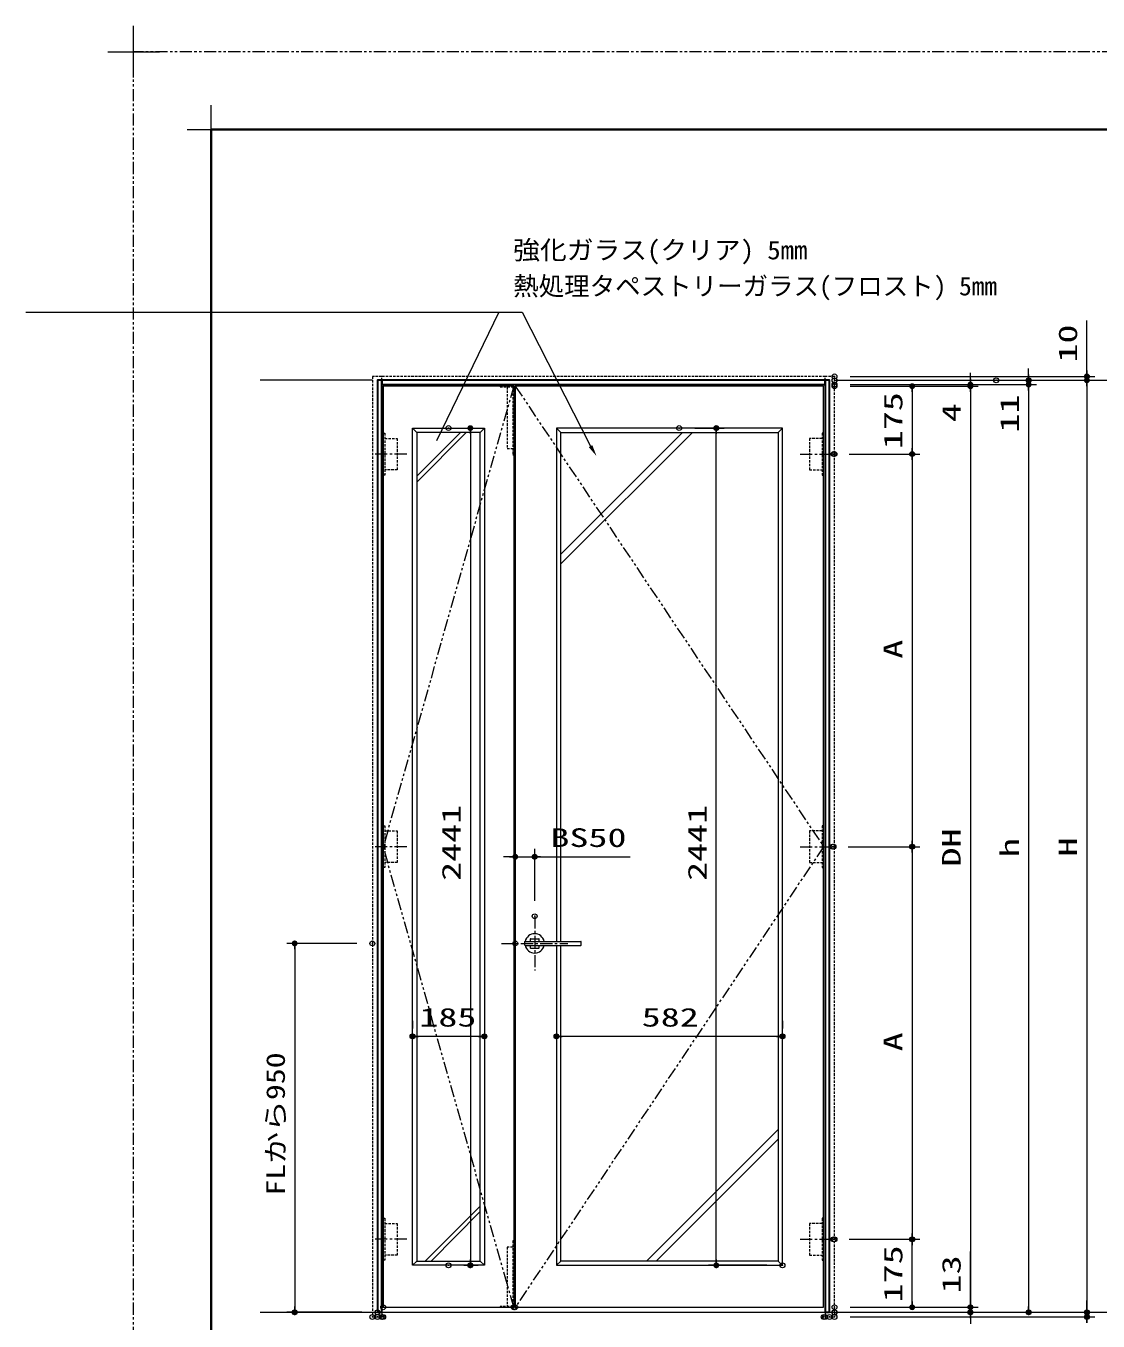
# Model space of a CAD drawing. Units: millimetres, scale not verified. Extents: x -1348 to 1306, y -607 to 607.
# Drawn here: x -1348 to -796, y -60 to 607 of the extents above; entities that cross this region are included whole.
import ezdxf
from ezdxf.enums import TextEntityAlignment as Align

# ---------------------------------------------------------------- set-up
doc = ezdxf.new("R2010")
doc.units = ezdxf.units.MM
doc.header["$LTSCALE"] = 5
doc.header["$PDMODE"] = 32
doc.header["$PDSIZE"] = 2.5
for name, pattern in [('USER1', [2.5, 1.25, -0.25, 0.25, -0.25, 0.25, -0.25]), ('USER2', [0.375, 0.25, -0.125]), ('USER3', [2, 1.25, -0.25, 0.25, -0.25])]:
    doc.linetypes.add(name, pattern=pattern)
for name, color, linetype, lineweight in [('0-1_線(黄)', 2, 'Continuous', 15), ('0-3_陰線', 4, 'USER1', 9), ('0-8_二点鎖線', 4, 'USER1', 9), ('0-B_点線(水)', 4, 'USER2', 9), ('0-C_中心線', 3, 'USER3', 9), ('0-D_線(白)', 7, 'Continuous', 30), ('1-0_線(水)', 4, 'Continuous', 9), ('1-1_寸法線', 3, 'Continuous', 13), ('1-4_DEFPOINTS', 7, 'Continuous', 5), ('1-5_0', 3, 'Continuous', 25), ('1-6_図面枠', 7, 'Continuous', 35), ('1-7_一般', 7, 'Continuous', 5)]:
    doc.layers.add(name, color=color, linetype=linetype, lineweight=lineweight)
doc.styles.add('ＭＳ ゴシック', font='')
doc.styles.get('ＭＳ ゴシック').set_extended_font_data('MS Gothic')

# ---------------------------------------------------------------- blocks, each defined once
blk = doc.blocks.new('_DOT')
at = {"layer": '1-5_0'}
blk.add_line((-2.5, 0), (-5, 0), dxfattribs=at)
for points in [[(0, 0), (-2.5, 0), (-2.48, 0.313)], [(0, 0), (-2.48, -0.313), (-2.5, 0)], [(0, 0), (-2.48, 0.313), (-2.421, 0.622)], [(0, 0), (-2.421, -0.622), (-2.48, -0.313)], [(0, 0), (-2.421, 0.622), (-2.324, 0.92)], [(0, 0), (-2.324, -0.92), (-2.421, -0.622)], [(0, 0), (-2.324, 0.92), (-2.191, 1.204)], [(0, 0), (-2.191, -1.204), (-2.324, -0.92)], [(0, 0), (-2.191, 1.204), (-2.023, 1.469)], [(0, 0), (-2.023, -1.469), (-2.191, -1.204)], [(0, 0), (-2.023, 1.469), (-1.822, 1.711)], [(0, 0), (-1.822, -1.711), (-2.023, -1.469)], [(0, 0), (-1.822, 1.711), (-1.594, 1.926)], [(0, 0), (-1.594, -1.926), (-1.822, -1.711)], [(0, 0), (-1.594, 1.926), (-1.34, 2.111)], [(0, 0), (-1.34, -2.111), (-1.594, -1.926)], [(0, 0), (-1.34, 2.111), (-1.064, 2.262)], [(0, 0), (-1.064, -2.262), (-1.34, -2.111)], [(0, 0), (-1.064, 2.262), (-0.773, 2.378)], [(0, 0), (-0.773, -2.378), (-1.064, -2.262)], [(0, 0), (-0.773, 2.378), (-0.468, 2.456)], [(0, 0), (-0.468, -2.456), (-0.773, -2.378)], [(0, 0), (-0.468, 2.456), (-0.157, 2.495)], [(0, 0), (-0.157, -2.495), (-0.468, -2.456)], [(0, 0), (-0.157, 2.495), (0.157, 2.495)], [(0, 0), (0.157, -2.495), (-0.157, -2.495)], [(0, 0), (0.157, 2.495), (0.468, 2.456)], [(0, 0), (0.468, 2.456), (0.773, 2.378)], [(0, 0), (0.773, 2.378), (1.064, 2.262)], [(0, 0), (1.064, 2.262), (1.34, 2.111)], [(0, 0), (1.34, 2.111), (1.594, 1.926)], [(0, 0), (1.594, 1.926), (1.822, 1.711)], [(0, 0), (1.822, 1.711), (2.023, 1.469)], [(0, 0), (2.023, 1.469), (2.191, 1.204)], [(0, 0), (2.191, 1.204), (2.324, 0.92)], [(0, 0), (2.324, 0.92), (2.421, 0.622)], [(0, 0), (2.421, 0.622), (2.48, 0.313)], [(0, 0), (2.48, 0.313), (2.5, 0)], [(0, 0), (0.468, -2.456), (0.157, -2.495)], [(0, 0), (0.773, -2.378), (0.468, -2.456)], [(0, 0), (1.064, -2.262), (0.773, -2.378)], [(0, 0), (1.34, -2.111), (1.064, -2.262)], [(0, 0), (1.594, -1.926), (1.34, -2.111)], [(0, 0), (1.822, -1.711), (1.594, -1.926)], [(0, 0), (2.023, -1.469), (1.822, -1.711)], [(0, 0), (2.191, -1.204), (2.023, -1.469)], [(0, 0), (2.324, -0.92), (2.191, -1.204)], [(0, 0), (2.421, -0.622), (2.324, -0.92)], [(0, 0), (2.48, -0.313), (2.421, -0.622)], [(0, 0), (2.5, 0), (2.48, -0.313)]]:
    blk.add_solid(points, dxfattribs=at)
blk = doc.blocks.new('グループ-13-1')
at = {"layer": '1-7_一般'}
for p, q in [((62041.6, -14029.5), (62041.6, -13365.5)), ((61709.6, -13697.5), (62373.6, -13697.5))]:
    blk.add_line(p, q, dxfattribs=at)

msp = doc.modelspace()

# ---------------------------------------------------------------- linework, layer by layer
at = {"layer": '0-1_線(黄)'}
for p, q in [((-1170.03, 424.756), (-1227.842, 424.756)), ((-932.03, 424.756), (-690.438, 424.756)), ((-1227.842, -55.244), (-456.43, -55.244))]:
    msp.add_line(p, q, dxfattribs=at)
at = {"layer": '0-3_陰線'}
for p in [(387.036, 594), (-1292.964, -594)]:
    msp.add_line(p, (-1292.964, 594), dxfattribs=at)
at = {"layer": '0-8_二点鎖線'}
for p in [(-1097.23, 421.756), (-1097.23, -52.644)]:
    msp.add_line(p, (-1164.43, 184.556), dxfattribs=at)
msp.add_lwpolyline([(-1096.43, 421.756), (-937.63, 184.556), (-1096.43, -52.644)], dxfattribs=at)
at = {"layer": '0-B_点線(水)'}
for p, q in [((-936.83, 426.756), (-1165.23, 426.756)), ((-1165.23, 424.656), (-1165.23, 426.756)), ((-1104.23, 421.756), (-1104.23, 421.356)), ((-1104.23, 421.356), (-1097.63, 421.356)), ((-1100.63, 421.356), (-1100.63, 389.556)), ((-1097.63, 421.756), (-1097.63, 386.356)), ((-936.83, 424.756), (-936.83, 426.756)), ((-932.03, 426.756), (-936.83, 426.756)), ((-932.03, -55.244), (-932.03, 426.756)), ((-1100.63, 389.556), (-1097.63, 389.556)), ((-1097.63, 386.356), (-1097.23, 386.356)), ((-1165.23, -55.244), (-1165.23, -57.644)), ((-932.03, -55.244), (-932.03, -57.644))]:
    msp.add_line(p, q, dxfattribs=at)
for points in [[(-1165.23, 424.756), (-1165.23, 426.756), (-1170.03, 426.756), (-1170.03, -55.244), (-1170.03, -57.644), (-1165.23, -57.644)], [(-1164.43, 397.556), (-1163.61, 397.556), (-1163.61, 375.956), (-1164.43, 375.956)], [(-1163.61, 394.856), (-1157.17, 394.856), (-1157.17, 378.656), (-1163.61, 378.656)], [(-938.45, 394.856), (-944.89, 394.856), (-944.89, 378.656), (-938.45, 378.656)], [(-937.63, 397.556), (-938.45, 397.556), (-938.45, 375.956), (-937.63, 375.956)], [(-1164.43, 195.356), (-1163.61, 195.356), (-1163.61, 173.756), (-1164.43, 173.756)], [(-937.63, 195.356), (-938.45, 195.356), (-938.45, 173.756), (-937.63, 173.756)], [(-1163.61, 192.656), (-1157.17, 192.656), (-1157.17, 176.456), (-1163.61, 176.456)], [(-938.45, 192.656), (-944.89, 192.656), (-944.89, 176.456), (-938.45, 176.456)], [(-1164.43, -6.844), (-1163.61, -6.844), (-1163.61, -28.444), (-1164.43, -28.444)], [(-1163.61, -9.544), (-1157.17, -9.544), (-1157.17, -25.744), (-1163.61, -25.744)], [(-938.45, -9.544), (-944.89, -9.544), (-944.89, -25.744), (-938.45, -25.744)], [(-937.63, -6.844), (-938.45, -6.844), (-938.45, -28.444), (-937.63, -28.444)], [(-1097.23, -18.444), (-1097.63, -18.444), (-1097.63, -52.244), (-1104.23, -52.244), (-1104.23, -52.644)], [(-1097.63, -21.644), (-1100.63, -21.644), (-1100.63, -52.244)], [(-936.83, -55.244), (-936.83, -57.644), (-932.03, -57.644)]]:
    msp.add_lwpolyline(points, dxfattribs=at)
at = {"layer": '0-C_中心線'}
for p, q in [((-1152.324, 386.756), (-1169.536, 386.756)), ((-949.736, 386.756), (-932.524, 386.756)), ((-1152.324, 184.556), (-1169.536, 184.556)), ((-949.736, 184.556), (-932.524, 184.556)), ((-1086.43, 148.725), (-1086.43, 120.787)), ((-1103.544, 134.756), (-1069.316, 134.756)), ((-1152.324, -17.644), (-1169.536, -17.644)), ((-949.736, -17.644), (-932.524, -17.644))]:
    msp.add_line(p, q, dxfattribs=at)
at = {"layer": '0-D_線(白)'}
for points in [[(-1167.43, -55.244), (-1165.23, -55.244), (-1165.23, 424.756), (-1167.43, 424.756)], [(-937.51, 422.556), (-936.83, 422.556), (-936.83, 424.756), (-1165.23, 424.756), (-1165.23, 422.556)], [(-936.83, -55.244), (-934.63, -55.244), (-934.63, 424.756), (-936.83, 424.756)]]:
    msp.add_lwpolyline(points, close=True, dxfattribs=at)
at = {"layer": '1-0_線(水)'}
for p, q in [((-1097.23, 421.756), (-1164.43, 421.756)), ((-937.63, 421.756), (-1096.43, 421.756)), ((-937.63, -52.644), (-937.63, 421.756)), ((-1124.599, 397.956), (-1147.13, 375.425)), ((-1121.675, 397.956), (-1147.13, 372.267)), ((-1005.23, 397.956), (-1073.03, 330.156)), ((-1010.23, 397.956), (-1073.03, 335.156)), ((-961.03, 38.956), (-1028.83, -28.844)), ((-961.03, 33.956), (-1023.83, -28.844)), ((-1114.53, -0.531), (-1142.843, -28.844)), ((-1114.53, -3.398), (-1139.745, -28.844)), ((-1096.43, -52.644), (-937.63, -52.644))]:
    msp.add_line(p, q, dxfattribs=at)
msp.add_lwpolyline([(-1164.43, 421.756), (-1164.43, -52.644), (-1097.23, -52.644)], dxfattribs=at)
at = {"layer": '1-1_寸法線'}
for p, q in [((-1104.883, 459.886), (-1137.072, 393.575)), ((-802.03, 429.756), (-802.03, 455.518)), ((-862.03, 425.556), (-862.03, 428.556)), ((-832.03, 427.756), (-832.03, 430.756)), ((-1097.23, 421.756), (-1097.23, -52.644)), ((-1096.43, 421.756), (-1096.43, -52.644)), ((-924.03, 426.756), (-798.03, 426.756)), ((-924.03, 424.756), (-828.03, 424.756)), ((-924.03, 422.556), (-828.03, 422.556)), ((-924.03, 422.556), (-858.03, 422.556)), ((-924.03, 422.556), (-828.03, 422.556)), ((-924.03, 421.756), (-858.03, 421.756)), ((-924.03, 421.756), (-858.03, 421.756)), ((-924.03, 421.756), (-888.03, 421.756)), ((-862.03, 422.556), (-862.03, 421.756)), ((-840.763, 424.756), (-798.03, 424.756)), ((-840.763, 424.756), (-798.03, 424.756)), ((-832.03, 424.756), (-832.03, 422.556)), ((-802.03, 424.756), (-802.03, 426.756)), ((-802.03, 421.756), (-802.03, -52.244)), ((-802.03, 421.756), (-802.03, 418.756)), ((-892.03, 418.756), (-892.03, 389.756)), ((-862.03, 418.756), (-862.03, 400.613)), ((-862.03, 418.756), (-862.03, -49.644)), ((-832.03, 419.556), (-832.03, -52.244)), ((-832.03, 419.556), (-832.03, 396.651)), ((-1147.13, 397.956), (-1149.33, 400.156)), ((-1122.83, 400.156), (-1115.566, 400.156)), ((-1119.566, 397.156), (-1119.566, -28.044)), ((-1114.53, 397.956), (-1112.33, 400.156)), ((-1075.23, 400.156), (-1075.23, 135.756)), ((-1073.03, 397.956), (-1075.23, 400.156)), ((-1073.03, 397.956), (-961.03, 397.956)), ((-1073.03, 135.756), (-1073.03, 397.956)), ((-1004.03, 400.156), (-988.888, 400.156)), ((-992.888, -28.044), (-992.888, 397.156)), ((-961.03, 397.956), (-958.83, 400.156)), ((-961.03, 397.956), (-961.03, -28.844)), ((-924.524, 386.756), (-888.03, 386.756)), ((-924.03, 386.756), (-888.03, 386.756)), ((-892.03, 383.756), (-892.03, 187.556)), ((-1096.43, 142.756), (-1096.43, 183.383)), ((-1086.43, 156.725), (-1086.43, 183.383)), ((-925.018, 184.556), (-888.03, 184.556)), ((-924.524, 184.556), (-888.03, 184.556)), ((-892.03, 181.556), (-892.03, -14.644)), ((-1099.43, 179.383), (-1102.43, 179.383)), ((-1096.43, 179.383), (-1086.43, 179.383)), ((-1083.43, 179.383), (-1037.192, 179.383)), ((-1178.03, 134.756), (-1214.03, 134.756)), ((-1091.41, 135.756), (-1062.65, 135.756)), ((-1091.41, 133.756), (-1062.65, 133.756)), ((-1088.83, 135.794), (-1084.03, 135.794)), ((-1088.83, 133.717), (-1084.03, 133.717)), ((-1088.581, 137.156), (-1084.278, 137.156)), ((-1075.23, 133.756), (-1075.23, -31.044)), ((-1073.03, -28.844), (-1073.03, 133.756)), ((-1210.03, 131.756), (-1210.03, -52.244)), ((-1088.581, 132.356), (-1084.278, 132.356)), ((-1149.33, 94.869), (-1149.33, 90.869)), ((-1112.33, 94.869), (-1112.33, 90.869)), ((-1075.23, 94.869), (-1075.23, 90.869)), ((-958.83, 94.869), (-958.83, 90.869)), ((-1115.33, 86.869), (-1146.33, 86.869)), ((-961.83, 86.869), (-1072.23, 86.869)), ((-924.524, -17.644), (-888.03, -17.644)), ((-924.03, -17.644), (-888.03, -17.644)), ((-892.03, -49.644), (-892.03, -20.644)), ((-862.03, -49.644), (-862.03, -23.882)), ((-1147.13, -28.844), (-1149.33, -31.044)), ((-1122.83, -31.044), (-1115.566, -31.044)), ((-1075.23, -31.044), (-958.83, -31.044)), ((-961.03, -28.844), (-1073.03, -28.844)), ((-966.83, -31.044), (-996.888, -31.044)), ((-961.03, -28.844), (-958.83, -31.044)), ((-924.03, -52.644), (-858.03, -52.644)), ((-924.03, -52.644), (-858.03, -52.644)), ((-924.03, -52.644), (-888.03, -52.644)), ((-862.03, -55.244), (-862.03, -52.644)), ((-802.03, -52.244), (-802.03, -49.244)), ((-1175.43, -55.244), (-1214.03, -55.244)), ((-924.03, -55.244), (-798.03, -55.244)), ((-924.03, -55.244), (-828.03, -55.244)), ((-924.03, -55.244), (-858.03, -55.244)), ((-924.03, -55.244), (-798.03, -55.244)), ((-924.03, -57.644), (-798.03, -57.644)), ((-862.03, -58.244), (-862.03, -61.244)), ((-802.03, -55.244), (-802.03, -57.644))]:
    msp.add_line(p, q, dxfattribs=at)
for points in [[(-1348.446, 459.886), (-1092.883, 459.886), (-1057.646, 390.846)], [(-958.83, -31.044), (-958.83, 400.156), (-1075.23, 400.156)], [(-1114.53, -28.844), (-1112.33, -31.044), (-1112.28, -31.044)], [(-1073.03, -28.844), (-1075.23, -31.044), (-1075.18, -31.044)]]:
    msp.add_lwpolyline(points, dxfattribs=at)
for points in [[(-1112.33, 400.156), (-1112.33, -31.044), (-1149.33, -31.044), (-1149.33, 400.156)], [(-1114.53, 397.956), (-1147.13, 397.956), (-1147.13, -28.844), (-1114.53, -28.844)]]:
    msp.add_lwpolyline(points, close=True, dxfattribs=at)
for centre, radius, start, end in [((-1075.63, 134.756), 16, 177.09771, 182.90229), ((-1091.41, 135.556), 0.2, 90, 177.09773), ((-1091.41, 133.956), 0.2, 182.90229, 270), ((-1086.43, 134.756), 5, 11.53696, 168.46304), ((-1086.43, 134.756), 5, 191.53695, 348.46305), ((-1038.83, 134.756), 50, 177.46804, 178.85401), ((-1038.83, 134.756), 50, 181.14599, 182.53196), ((-1088.581, 136.956), 0.2, 90, 177.46807), ((-1087.83, 135.594), 0.2, 90, 126.29305), ((-1087.83, 133.917), 0.2, 233.70828, 270), ((-1085.03, 135.594), 0.2, 53.70695, 90), ((-1085.03, 133.917), 0.2, 270, 306.29171), ((-1084.278, 136.956), 0.2, 2.53193, 90), ((-1134.03, 134.756), 50, 1.14599, 2.53196), ((-1134.03, 134.756), 50, 357.46804, 358.85401), ((-1062.65, 135.556), 0.2, 2.90227, 90), ((-1062.65, 133.956), 0.2, 270, 357.09771), ((-1078.43, 134.756), 16, 357.09771, 2.90229), ((-1088.581, 132.556), 0.2, 182.53196, 270), ((-1084.278, 132.556), 0.2, 270, 357.46804)]:
    msp.add_arc(centre, radius, start, end, dxfattribs=at)
msp.add_solid([(-1054.57, 385.694), (-1058.541, 390.311), (-1056.752, 391.38)], dxfattribs=at)
at = {"layer": '1-4_DEFPOINTS'}
for p, q in [((-1252.964, 541.55), (-1252.964, 566.45)), ((-1265.414, 554), (-1240.514, 554))]:
    msp.add_line(p, q, dxfattribs=at)
for p in [(-932.03, 426.756), (-802.03, 426.756), (-932.03, 424.756), (-932.03, 422.556), (-932.03, 422.556), (-932.03, 421.756), (-862.03, 421.756), (-848.763, 424.756), (-832.03, 424.756), (-1130.83, 400.156), (-1012.03, 400.156), (-992.888, 400.156), (-932.524, 386.756), (-932.03, 386.756), (-892.03, 386.756), (-1086.43, 179.383), (-933.018, 184.556), (-932.524, 184.556), (-892.03, 184.556), (-1086.43, 148.725), (-1170.03, 134.756), (-1096.43, 134.756), (-1149.33, 86.869), (-1112.33, 86.869), (-1075.23, 86.869), (-958.83, 86.869), (-932.524, -17.644), (-932.03, -17.644), (-892.03, -17.644), (-892.03, -17.644), (-1130.83, -31.044), (-1119.566, -31.044), (-958.83, -31.044), (-1164.43, -52.644), (-1097.23, -52.644), (-1097.23, -52.644), (-1096.43, -52.644), (-1096.43, -52.644), (-932.03, -52.644), (-862.03, -52.644), (-1210.03, -55.244), (-1170.03, -57.644), (-1167.43, -55.244), (-1167.43, -57.644), (-1165.23, -57.644), (-1164.43, -57.644), (-937.63, -57.644), (-936.83, -57.644), (-934.63, -57.644), (-932.03, -55.244), (-932.03, -57.644), (-932.03, -57.644), (-862.03, -55.244), (-832.03, -55.244), (-802.03, -55.244), (-802.03, -57.644)]:
    msp.add_point(p, dxfattribs=at)
at = {"layer": '1-6_図面枠'}
msp.add_lwpolyline([(-1252.964, -554), (347.036, -554), (347.036, 554), (-1252.964, 554)], close=True, dxfattribs=at)

# ---------------------------------------------------------------- block references
at = {"layer": '0-3_陰線', "xscale": 0.04, "yscale": 0.04}
msp.add_blockref('グループ-13-1', (-3774.629, 1141.9), dxfattribs=at)
at = {"layer": '1-1_寸法線', "xscale": 0.6, "yscale": 0.6}
for p, rotation in [((-832.03, 424.756), 270), ((-802.03, 426.756), 270), ((-892.03, 421.756), 90), ((-862.03, 422.556), 270), ((-862.03, 421.756), 90), ((-862.03, 421.756), 90), ((-832.03, 422.556), 90), ((-832.03, 422.556), 90), ((-802.03, 424.756), 90), ((-802.03, 424.756), 90), ((-1119.566, 400.156), 90), ((-992.888, 400.156), 90), ((-892.03, 386.756), 270), ((-892.03, 386.756), 90), ((-892.03, 184.556), 270), ((-1086.43, 179.383), 180), ((-892.03, 184.556), 90), ((-1210.03, 134.756), 90), ((-1149.33, 86.869), 180), ((-1075.23, 86.869), 180), ((-892.03, -17.644), 270), ((-892.03, -17.644), 90), ((-1119.566, -31.044), 270), ((-992.888, -31.044), 270), ((-1210.03, -55.244), 270), ((-892.03, -52.644), 270), ((-862.03, -52.644), 270), ((-862.03, -52.644), 270), ((-832.03, -55.244), 270), ((-802.03, -55.244), 270), ((-802.03, -55.244), 270), ((-862.03, -55.244), 90), ((-802.03, -57.644), 90)]:
    msp.add_blockref('_DOT', p, dxfattribs=dict(at, rotation=rotation))
for p in [(-1096.43, 179.383), (-1112.33, 86.869), (-958.83, 86.869)]:
    msp.add_blockref('_DOT', p, dxfattribs=at)

# ---------------------------------------------------------------- texts
at = {"layer": '1-1_寸法線', "style": 'ＭＳ ゴシック'}
for s, height, width, p in [('強化ガラス(クリア) 5mm', 9.621, 1.05, (-1097.483, 484.161)), ('BS50', 9.604, 1.5, (-1078.335, 181.532)), ('185', 9.604, 1.5, (-1145.83, 89.018)), ('582', 9.604, 1.5, (-1031.316, 89.018))]:
    msp.add_text(s, height=height, dxfattribs=dict(at, width=width)).set_placement(p, align=Align.BOTTOM_LEFT)
msp.add_text('熱処理タペストリーガラス(フロスト) 5mm', height=9.621, dxfattribs=at).set_placement((-1097.483, 465.589), align=Align.BOTTOM_LEFT)
for s, height, width, p in [('10', 9.604, 1.5, (-804.179, 433.899)), ('175', 9.604, 1.5, (-894.179, 389.256)), ('11', 9.604, 1.5, (-834.179, 397.794)), ('4', 9.604, 1.5, (-864.179, 403.184)), ('A', 9.604, 1.5, (-894.179, 281.37)), ('2441', 9.604, 1.5, (-1121.716, 166.937)), ('2441', 9.604, 1.5, (-995.038, 166.937)), ('DH', 9.604, 1.5, (-864.179, 174.318)), ('h', 9.604, 1.5, (-834.179, 179.132)), ('H', 9.604, 1.5, (-804.179, 179.518)), ('A', 9.604, 1.5, (-894.179, 79.17)), ('FLから950', 9.621, 1.25, (-1212.179, 4.899)), ('175', 9.604, 1.5, (-894.179, -50.144)), ('13', 9.604, 1.5, (-864.179, -45.501))]:
    msp.add_text(s, height=height, rotation=90, dxfattribs=dict(at, width=width)).set_placement(p, align=Align.BOTTOM_LEFT)

doc.saveas('drawing.dxf')
